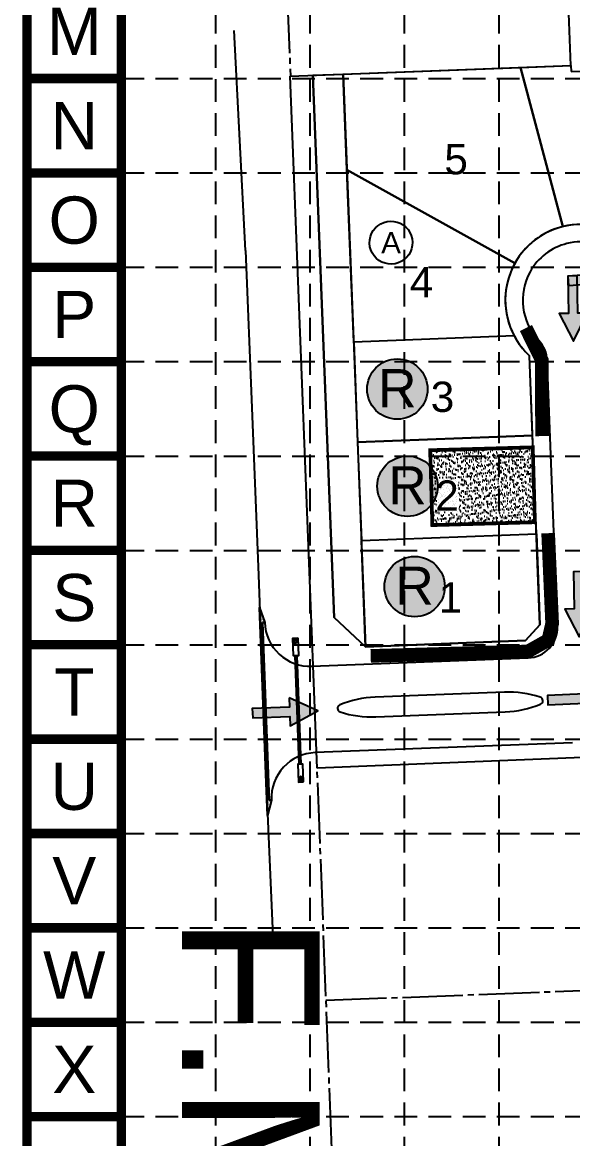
# Model space of a CAD drawing. Extents: x 6153 to 10142, y 8557 to 11052.
# Drawn here: x 6153 to 6516, y 9479 to 10215 of the extents above; entities that cross this region are included whole.
import ezdxf
from ezdxf.enums import TextEntityAlignment as Align

# ---------------------------------------------------------------- set-up
doc = ezdxf.new("R2010")
doc.units = 0
doc.header["$LTSCALE"] = 40
doc.header["$MEASUREMENT"] = 0
for name, pattern in [('ACAD_ISO02W100', [15, 12, -3]), ('ASPHALT_SMALL', [0.714, 0.6, 0.024, 0.008, 0.04, 0.018, 0.024]), ('GUARDRAIL', [0.24, 0.2, 0.04]), ('HIDDEN', [0.375, 0.25, -0.125]), ('PROPERTY_LINE', [2.36, 1, -0.08, 0.1, -0.08, 0.1, 1]), ('SOLID_OPEN_END', [200, 100, 100])]:
    doc.linetypes.add(name, pattern=pattern)
doc.layers.get('0').update_dxf_attribs({"linetype": 'CONTINUOUS'})
for name, color, linetype in [('1-BC', 6, 'GUARDRAIL'), ('1-BLOCK_NO', 6, 'CONTINUOUS'), ('1-BOUNDARY', 9, 'SOLID_OPEN_END'), ('1-COMMON_AREAS', 5, 'CONTINUOUS'), ('1-LOT_NO', 1, 'CONTINUOUS'), ('1-ROW', 6, 'SOLID_OPEN_END'), ('1-STORM', 5, 'CONTINUOUS'), ('1A-LOTS', 6, 'CONTINUOUS'), ('ADJOINERS', 6, 'PROPERTY_LINE'), ('BASE', 7, 'CONTINUOUS'), ('EROSION BLANKET', 84, 'CONTINUOUS'), ('EX-ASPHALT', 1, 'ASPHALT_SMALL'), ('GRID', 254, 'HIDDEN'), ('LEGEND', 7, 'CONTINUOUS'), ('ryland lot', 7, 'CONTINUOUS')]:
    doc.layers.add(name, color=color, linetype=linetype)
doc.styles.add('ryland', font='ARIAL.TTF', dxfattribs={"height": 25})
doc.styles.get("Standard").update_dxf_attribs({"font": 'ARIAL.TTF'})

# ---------------------------------------------------------------- blocks, each defined once
blk = doc.blocks.new('__HATCH_016')
at = {"layer": '1-BC', "color": 2, "linetype": 'Continuous'}
for p, q in [((-1.7, 8.8), (-1.69, 8.8)), ((-1.7, 7.8), (-1.69, 7.8)), ((-1.45, 8.3), (-1.44, 8.3)), ((-1.2, 7.8), (-1.19, 7.8)), ((-1.7, 6.8), (-1.69, 6.8)), ((-1.7, 5.8), (-1.69, 5.8)), ((-1.45, 7.3), (-1.44, 7.3)), ((-1.45, 6.3), (-1.44, 6.3)), ((-1.45, 5.3), (-1.44, 5.3)), ((-1.45, 4.3), (-1.44, 4.3)), ((-1.45, 3.3), (-1.44, 3.3)), ((-1.45, 2.3), (-1.44, 2.3)), ((-1.45, 1.3), (-1.44, 1.3)), ((-1.45, 0.3), (-1.44, 0.3)), ((-1.2, 6.8), (-1.19, 6.8)), ((-1.2, 5.8), (-1.19, 5.8)), ((-1.2, 4.8), (-1.19, 4.8)), ((-1.2, 3.8), (-1.19, 3.8)), ((-1.2, 2.8), (-1.19, 2.8)), ((-1.2, 1.8), (-1.19, 1.8)), ((-1.2, 0.8), (-1.19, 0.8)), ((-0.95, 6.3), (-0.94, 6.3)), ((-0.95, 5.3), (-0.94, 5.3)), ((-0.95, 4.3), (-0.94, 4.3)), ((-0.95, 3.3), (-0.94, 3.3)), ((-0.95, 2.3), (-0.94, 2.3)), ((-0.95, 1.3), (-0.94, 1.3)), ((-0.95, 0.3), (-0.94, 0.3)), ((-0.7, 5.8), (-0.69, 5.8)), ((-0.7, 4.8), (-0.69, 4.8)), ((-0.7, 3.8), (-0.69, 3.8)), ((-0.7, 2.8), (-0.69, 2.8)), ((-0.7, 1.8), (-0.69, 1.8)), ((-0.7, 0.8), (-0.69, 0.8)), ((-0.45, 5.3), (-0.44, 5.3)), ((-0.45, 4.3), (-0.44, 4.3)), ((-0.45, 3.3), (-0.44, 3.3)), ((-0.45, 2.3), (-0.44, 2.3)), ((-0.45, 1.3), (-0.44, 1.3)), ((-0.45, 0.3), (-0.44, 0.3)), ((-0.2, 4.8), (-0.19, 4.8)), ((-0.2, 3.8), (-0.19, 3.8)), ((-0.2, 2.8), (-0.19, 2.8)), ((-0.2, 1.8), (-0.19, 1.8)), ((-0.2, 0.8), (-0.19, 0.8)), ((0.05, 3.3), (0.06, 3.3)), ((0.05, 2.3), (0.06, 2.3)), ((0.05, 1.3), (0.06, 1.3)), ((0.05, 0.3), (0.06, 0.3)), ((0.3, 2.8), (0.31, 2.8)), ((0.3, 1.8), (0.31, 1.8)), ((0.3, 0.8), (0.31, 0.8)), ((0.55, 2.3), (0.56, 2.3)), ((0.55, 1.3), (0.56, 1.3)), ((0.55, 0.3), (0.56, 0.3)), ((0.8, 1.8), (0.81, 1.8)), ((0.8, 0.8), (0.81, 0.8)), ((1.05, 1.3), (1.06, 1.3)), ((1.05, 0.3), (1.06, 0.3)), ((-1.45, -0.7), (-1.44, -0.7)), ((-1.45, -1.7), (-1.44, -1.7)), ((-1.2, -0.2), (-1.19, -0.2)), ((-1.2, -1.2), (-1.19, -1.2)), ((-1.2, -2.2), (-1.19, -2.2)), ((-1.2, -3.2), (-1.19, -3.2)), ((-1.2, -4.2), (-1.19, -4.2)), ((-1.2, -5.2), (-1.19, -5.2)), ((-1.2, -6.2), (-1.19, -6.2)), ((-1.2, -7.2), (-1.19, -7.2)), ((-0.95, -0.7), (-0.94, -0.7)), ((-0.95, -1.7), (-0.94, -1.7)), ((-0.95, -2.7), (-0.94, -2.7)), ((-0.95, -3.7), (-0.94, -3.7)), ((-0.95, -4.7), (-0.94, -4.7)), ((-0.95, -5.7), (-0.94, -5.7)), ((-0.95, -6.7), (-0.94, -6.7)), ((-0.7, -0.2), (-0.69, -0.2)), ((-0.7, -1.2), (-0.69, -1.2)), ((-0.7, -2.2), (-0.69, -2.2)), ((-0.7, -3.2), (-0.69, -3.2)), ((-0.7, -4.2), (-0.69, -4.2)), ((-0.7, -5.2), (-0.69, -5.2)), ((-0.7, -6.2), (-0.69, -6.2)), ((-0.7, -7.2), (-0.69, -7.2)), ((-0.45, -0.7), (-0.44, -0.7)), ((-0.45, -1.7), (-0.44, -1.7)), ((-0.45, -2.7), (-0.44, -2.7)), ((-0.45, -3.7), (-0.44, -3.7)), ((-0.45, -4.7), (-0.44, -4.7)), ((-0.45, -5.7), (-0.44, -5.7)), ((-0.45, -6.7), (-0.44, -6.7)), ((-0.2, -0.2), (-0.19, -0.2)), ((-0.2, -1.2), (-0.19, -1.2)), ((-0.2, -2.2), (-0.19, -2.2)), ((-0.2, -3.2), (-0.19, -3.2)), ((-0.2, -4.2), (-0.19, -4.2)), ((-0.2, -5.2), (-0.19, -5.2)), ((-0.2, -6.2), (-0.19, -6.2)), ((-0.2, -7.2), (-0.19, -7.2)), ((0.05, -2.7), (0.06, -2.7)), ((0.05, -3.7), (0.06, -3.7)), ((0.05, -4.7), (0.06, -4.7)), ((0.05, -5.7), (0.06, -5.7)), ((0.05, -6.7), (0.06, -6.7)), ((-1.2, -8.2), (-1.19, -8.2)), ((-0.95, -7.7), (-0.94, -7.7)), ((-0.95, -8.7), (-0.94, -8.7)), ((-0.95, -9.7), (-0.94, -9.7)), ((-0.95, -10.7), (-0.94, -10.7)), ((-0.95, -11.7), (-0.94, -11.7)), ((-0.95, -12.7), (-0.94, -12.7)), ((-0.95, -13.7), (-0.94, -13.7)), ((-0.95, -14.7), (-0.94, -14.7)), ((-0.7, -8.2), (-0.69, -8.2)), ((-0.7, -9.2), (-0.69, -9.2)), ((-0.7, -10.2), (-0.69, -10.2)), ((-0.7, -11.2), (-0.69, -11.2)), ((-0.7, -12.2), (-0.69, -12.2)), ((-0.7, -13.2), (-0.69, -13.2)), ((-0.7, -14.2), (-0.69, -14.2)), ((-0.45, -7.7), (-0.44, -7.7)), ((-0.45, -8.7), (-0.44, -8.7)), ((-0.45, -9.7), (-0.44, -9.7)), ((-0.45, -10.7), (-0.44, -10.7)), ((-0.45, -11.7), (-0.44, -11.7)), ((-0.45, -12.7), (-0.44, -12.7)), ((-0.45, -13.7), (-0.44, -13.7)), ((-0.45, -14.7), (-0.44, -14.7)), ((-0.2, -8.2), (-0.19, -8.2)), ((-0.2, -9.2), (-0.19, -9.2)), ((-0.2, -10.2), (-0.19, -10.2)), ((-0.2, -11.2), (-0.19, -11.2)), ((-0.2, -12.2), (-0.19, -12.2)), ((-0.2, -13.2), (-0.19, -13.2)), ((-0.2, -14.2), (-0.19, -14.2)), ((0.05, -7.7), (0.06, -7.7)), ((0.05, -8.7), (0.06, -8.7)), ((0.05, -9.7), (0.06, -9.7)), ((0.05, -10.7), (0.06, -10.7)), ((0.05, -11.7), (0.06, -11.7)), ((0.05, -12.7), (0.06, -12.7)), ((0.05, -13.7), (0.06, -13.7)), ((0.05, -14.7), (0.06, -14.7)), ((0.3, -9.2), (0.31, -9.2)), ((0.3, -10.2), (0.31, -10.2)), ((0.3, -11.2), (0.31, -11.2)), ((0.3, -12.2), (0.31, -12.2)), ((0.3, -13.2), (0.31, -13.2)), ((0.3, -14.2), (0.31, -14.2)), ((-0.7, -15.2), (-0.69, -15.2)), ((-0.7, -16.2), (-0.69, -16.2)), ((-0.7, -17.2), (-0.69, -17.2)), ((-0.7, -18.2), (-0.69, -18.2)), ((-0.7, -19.2), (-0.69, -19.2)), ((-0.7, -20.2), (-0.69, -20.2)), ((-0.7, -21.2), (-0.69, -21.2)), ((-0.45, -15.7), (-0.44, -15.7)), ((-0.45, -16.7), (-0.44, -16.7)), ((-0.45, -17.7), (-0.44, -17.7)), ((-0.45, -18.7), (-0.44, -18.7)), ((-0.45, -19.7), (-0.44, -19.7)), ((-0.45, -20.7), (-0.44, -20.7)), ((-0.45, -21.7), (-0.44, -21.7)), ((-0.2, -15.2), (-0.19, -15.2)), ((-0.2, -16.2), (-0.19, -16.2)), ((-0.2, -17.2), (-0.19, -17.2)), ((-0.2, -18.2), (-0.19, -18.2)), ((-0.2, -19.2), (-0.19, -19.2)), ((-0.2, -20.2), (-0.19, -20.2)), ((-0.2, -21.2), (-0.19, -21.2)), ((0.05, -15.7), (0.06, -15.7)), ((0.05, -16.7), (0.06, -16.7)), ((0.05, -17.7), (0.06, -17.7)), ((0.05, -18.7), (0.06, -18.7)), ((0.05, -19.7), (0.06, -19.7)), ((0.05, -20.7), (0.06, -20.7)), ((0.05, -21.7), (0.06, -21.7)), ((0.3, -15.2), (0.31, -15.2)), ((0.3, -16.2), (0.31, -16.2)), ((0.3, -17.2), (0.31, -17.2)), ((0.3, -18.2), (0.31, -18.2)), ((0.3, -19.2), (0.31, -19.2)), ((0.3, -20.2), (0.31, -20.2)), ((0.3, -21.2), (0.31, -21.2)), ((0.55, -15.7), (0.56, -15.7)), ((0.55, -16.7), (0.56, -16.7)), ((0.55, -17.7), (0.56, -17.7)), ((0.55, -18.7), (0.56, -18.7)), ((0.55, -19.7), (0.56, -19.7)), ((0.55, -20.7), (0.56, -20.7)), ((0.55, -21.7), (0.56, -21.7)), ((-0.45, -22.7), (-0.44, -22.7)), ((-0.45, -23.7), (-0.44, -23.7)), ((-0.45, -24.7), (-0.44, -24.7)), ((-0.45, -25.7), (-0.44, -25.7)), ((-0.45, -26.7), (-0.44, -26.7)), ((-0.45, -27.7), (-0.44, -27.7)), ((-0.2, -22.2), (-0.19, -22.2)), ((-0.2, -23.2), (-0.19, -23.2)), ((-0.2, -24.2), (-0.19, -24.2)), ((-0.2, -25.2), (-0.19, -25.2)), ((-0.2, -26.2), (-0.19, -26.2)), ((-0.2, -27.2), (-0.19, -27.2)), ((-0.2, -28.2), (-0.19, -28.2)), ((-0.2, -29.2), (-0.19, -29.2)), ((0.05, -22.7), (0.06, -22.7)), ((0.05, -23.7), (0.06, -23.7)), ((0.05, -24.7), (0.06, -24.7)), ((0.05, -25.7), (0.06, -25.7)), ((0.05, -26.7), (0.06, -26.7)), ((0.05, -27.7), (0.06, -27.7)), ((0.05, -28.7), (0.06, -28.7)), ((0.3, -22.2), (0.31, -22.2)), ((0.3, -23.2), (0.31, -23.2)), ((0.3, -24.2), (0.31, -24.2)), ((0.3, -25.2), (0.31, -25.2)), ((0.3, -26.2), (0.31, -26.2)), ((0.3, -27.2), (0.31, -27.2)), ((0.3, -28.2), (0.31, -28.2)), ((0.3, -29.2), (0.31, -29.2)), ((0.55, -22.7), (0.56, -22.7)), ((0.55, -23.7), (0.56, -23.7)), ((0.55, -24.7), (0.56, -24.7)), ((0.55, -25.7), (0.56, -25.7)), ((0.55, -26.7), (0.56, -26.7)), ((0.55, -27.7), (0.56, -27.7)), ((0.55, -28.7), (0.56, -28.7)), ((0.8, -22.2), (0.81, -22.2)), ((0.8, -23.2), (0.81, -23.2)), ((0.8, -24.2), (0.81, -24.2)), ((0.8, -25.2), (0.81, -25.2)), ((0.8, -26.2), (0.81, -26.2)), ((0.8, -27.2), (0.81, -27.2)), ((0.8, -28.2), (0.81, -28.2)), ((0.8, -29.2), (0.81, -29.2)), ((1.05, -28.7), (1.06, -28.7)), ((-0.2, -30.2), (-0.19, -30.2)), ((-0.2, -31.2), (-0.19, -31.2)), ((-0.2, -32.2), (-0.19, -32.2)), ((-0.2, -33.2), (-0.19, -33.2)), ((-0.2, -34.2), (-0.19, -34.2)), ((0.05, -29.7), (0.06, -29.7)), ((0.05, -30.7), (0.06, -30.7)), ((0.05, -31.7), (0.06, -31.7)), ((0.05, -32.7), (0.06, -32.7)), ((0.05, -33.7), (0.06, -33.7)), ((0.05, -34.7), (0.06, -34.7)), ((0.05, -35.7), (0.06, -35.7)), ((0.05, -36.7), (0.06, -36.7)), ((0.3, -30.2), (0.31, -30.2)), ((0.3, -31.2), (0.31, -31.2)), ((0.3, -32.2), (0.31, -32.2)), ((0.3, -33.2), (0.31, -33.2)), ((0.3, -34.2), (0.31, -34.2)), ((0.3, -35.2), (0.31, -35.2)), ((0.3, -36.2), (0.31, -36.2)), ((0.55, -29.7), (0.56, -29.7)), ((0.55, -30.7), (0.56, -30.7)), ((0.55, -31.7), (0.56, -31.7)), ((0.55, -32.7), (0.56, -32.7)), ((0.55, -33.7), (0.56, -33.7)), ((0.55, -34.7), (0.56, -34.7)), ((0.55, -35.7), (0.56, -35.7)), ((0.55, -36.7), (0.56, -36.7)), ((0.8, -30.2), (0.81, -30.2)), ((0.8, -31.2), (0.81, -31.2)), ((0.8, -32.2), (0.81, -32.2)), ((0.8, -33.2), (0.81, -33.2)), ((0.8, -34.2), (0.81, -34.2)), ((0.8, -35.2), (0.81, -35.2)), ((0.8, -36.2), (0.81, -36.2)), ((1.05, -29.7), (1.06, -29.7)), ((1.05, -30.7), (1.06, -30.7)), ((1.05, -31.7), (1.06, -31.7)), ((1.05, -32.7), (1.06, -32.7)), ((1.05, -33.7), (1.06, -33.7)), ((1.05, -34.7), (1.06, -34.7)), ((1.05, -35.7), (1.06, -35.7)), ((1.05, -36.7), (1.06, -36.7)), ((1.3, -35.2), (1.31, -35.2)), ((1.3, -36.2), (1.31, -36.2)), ((0.05, -37.7), (0.06, -37.7)), ((0.05, -38.7), (0.06, -38.7)), ((0.05, -39.7), (0.06, -39.7)), ((0.05, -40.7), (0.06, -40.7)), ((0.05, -41.7), (0.06, -41.7)), ((0.3, -37.2), (0.31, -37.2)), ((0.3, -38.2), (0.31, -38.2)), ((0.3, -39.2), (0.31, -39.2)), ((0.3, -40.2), (0.31, -40.2)), ((0.3, -41.2), (0.31, -41.2)), ((0.3, -42.2), (0.31, -42.2)), ((0.3, -43.2), (0.31, -43.2)), ((0.55, -37.7), (0.56, -37.7)), ((0.55, -38.7), (0.56, -38.7)), ((0.55, -39.7), (0.56, -39.7)), ((0.55, -40.7), (0.56, -40.7)), ((0.55, -41.7), (0.56, -41.7)), ((0.55, -42.7), (0.56, -42.7)), ((0.55, -43.7), (0.56, -43.7)), ((0.8, -37.2), (0.81, -37.2)), ((0.8, -38.2), (0.81, -38.2)), ((0.8, -39.2), (0.81, -39.2)), ((0.8, -40.2), (0.81, -40.2)), ((0.8, -41.2), (0.81, -41.2)), ((0.8, -42.2), (0.81, -42.2)), ((0.8, -43.2), (0.81, -43.2)), ((1.05, -37.7), (1.06, -37.7)), ((1.05, -38.7), (1.06, -38.7)), ((1.05, -39.7), (1.06, -39.7)), ((1.05, -40.7), (1.06, -40.7)), ((1.05, -41.7), (1.06, -41.7)), ((1.05, -42.7), (1.06, -42.7)), ((1.05, -43.7), (1.06, -43.7)), ((1.3, -37.2), (1.31, -37.2)), ((1.3, -38.2), (1.31, -38.2)), ((1.3, -39.2), (1.31, -39.2)), ((1.3, -40.2), (1.31, -40.2)), ((1.3, -41.2), (1.31, -41.2)), ((1.3, -42.2), (1.31, -42.2)), ((1.3, -43.2), (1.31, -43.2)), ((1.55, -41.7), (1.56, -41.7)), ((1.55, -42.7), (1.56, -42.7)), ((1.55, -43.7), (1.56, -43.7)), ((0.3, -44.2), (0.31, -44.2)), ((0.3, -45.2), (0.31, -45.2)), ((0.3, -46.2), (0.31, -46.2)), ((0.3, -47.2), (0.31, -47.2)), ((0.3, -48.2), (0.31, -48.2)), ((0.55, -44.7), (0.56, -44.7)), ((0.55, -45.7), (0.56, -45.7)), ((0.55, -46.7), (0.56, -46.7)), ((0.55, -47.7), (0.56, -47.7)), ((0.55, -48.7), (0.56, -48.7)), ((0.55, -49.7), (0.56, -49.7)), ((0.55, -50.7), (0.56, -50.7)), ((0.8, -44.2), (0.81, -44.2)), ((0.8, -45.2), (0.81, -45.2)), ((0.8, -46.2), (0.81, -46.2)), ((0.8, -47.2), (0.81, -47.2)), ((0.8, -48.2), (0.81, -48.2)), ((0.8, -49.2), (0.81, -49.2)), ((0.8, -50.2), (0.81, -50.2)), ((0.8, -51.2), (0.81, -51.2)), ((1.05, -44.7), (1.06, -44.7)), ((1.05, -45.7), (1.06, -45.7)), ((1.05, -46.7), (1.06, -46.7)), ((1.05, -47.7), (1.06, -47.7)), ((1.05, -48.7), (1.06, -48.7)), ((1.05, -49.7), (1.06, -49.7)), ((1.05, -50.7), (1.06, -50.7)), ((1.3, -44.2), (1.31, -44.2)), ((1.3, -45.2), (1.31, -45.2)), ((1.3, -46.2), (1.31, -46.2)), ((1.3, -47.2), (1.31, -47.2)), ((1.3, -48.2), (1.31, -48.2)), ((1.3, -49.2), (1.31, -49.2)), ((1.3, -50.2), (1.31, -50.2)), ((1.3, -51.2), (1.31, -51.2)), ((1.55, -44.7), (1.56, -44.7)), ((1.55, -45.7), (1.56, -45.7)), ((1.55, -46.7), (1.56, -46.7)), ((1.55, -47.7), (1.56, -47.7)), ((1.55, -48.7), (1.56, -48.7)), ((1.55, -49.7), (1.56, -49.7)), ((1.55, -50.7), (1.56, -50.7)), ((1.8, -49.2), (1.81, -49.2)), ((1.8, -50.2), (1.81, -50.2)), ((1.8, -51.2), (1.81, -51.2)), ((0.55, -51.7), (0.56, -51.7)), ((0.55, -52.7), (0.56, -52.7)), ((0.55, -53.7), (0.56, -53.7)), ((0.55, -54.7), (0.56, -54.7)), ((0.8, -52.2), (0.81, -52.2)), ((0.8, -53.2), (0.81, -53.2)), ((0.8, -54.2), (0.81, -54.2)), ((0.8, -55.2), (0.81, -55.2)), ((0.8, -56.2), (0.81, -56.2)), ((0.8, -57.2), (0.81, -57.2)), ((0.8, -58.2), (0.81, -58.2)), ((1.05, -51.7), (1.06, -51.7)), ((1.05, -52.7), (1.06, -52.7)), ((1.05, -53.7), (1.06, -53.7)), ((1.05, -54.7), (1.06, -54.7)), ((1.05, -55.7), (1.06, -55.7)), ((1.05, -56.7), (1.06, -56.7)), ((1.05, -57.7), (1.06, -57.7)), ((1.05, -58.7), (1.06, -58.7)), ((1.3, -52.2), (1.31, -52.2)), ((1.3, -53.2), (1.31, -53.2)), ((1.3, -54.2), (1.31, -54.2)), ((1.3, -55.2), (1.31, -55.2)), ((1.3, -56.2), (1.31, -56.2)), ((1.3, -57.2), (1.31, -57.2)), ((1.3, -58.2), (1.31, -58.2)), ((1.55, -51.7), (1.56, -51.7)), ((1.55, -52.7), (1.56, -52.7)), ((1.55, -53.7), (1.56, -53.7)), ((1.55, -54.7), (1.56, -54.7)), ((1.55, -55.7), (1.56, -55.7)), ((1.55, -56.7), (1.56, -56.7)), ((1.55, -57.7), (1.56, -57.7)), ((1.55, -58.7), (1.56, -58.7)), ((1.8, -52.2), (1.81, -52.2)), ((1.8, -53.2), (1.81, -53.2)), ((1.8, -54.2), (1.81, -54.2)), ((1.8, -55.2), (1.81, -55.2)), ((1.8, -56.2), (1.81, -56.2)), ((1.8, -57.2), (1.81, -57.2)), ((1.8, -58.2), (1.81, -58.2)), ((2.05, -55.7), (2.06, -55.7)), ((2.05, -56.7), (2.06, -56.7)), ((2.05, -57.7), (2.06, -57.7)), ((2.05, -58.7), (2.06, -58.7)), ((0.8, -59.2), (0.81, -59.2)), ((0.8, -60.2), (0.81, -60.2)), ((0.8, -61.2), (0.81, -61.2)), ((1.05, -59.7), (1.06, -59.7)), ((1.05, -60.7), (1.06, -60.7)), ((1.05, -61.7), (1.06, -61.7)), ((1.05, -62.7), (1.06, -62.7)), ((1.05, -63.7), (1.06, -63.7)), ((1.05, -64.7), (1.06, -64.7)), ((1.05, -65.7), (1.06, -65.7)), ((1.3, -59.2), (1.31, -59.2)), ((1.3, -60.2), (1.31, -60.2)), ((1.3, -61.2), (1.31, -61.2)), ((1.3, -62.2), (1.31, -62.2)), ((1.3, -63.2), (1.31, -63.2)), ((1.3, -64.2), (1.31, -64.2)), ((1.3, -65.2), (1.31, -65.2)), ((1.3, -66.2), (1.31, -66.2)), ((1.55, -59.7), (1.56, -59.7)), ((1.55, -60.7), (1.56, -60.7)), ((1.55, -61.7), (1.56, -61.7)), ((1.55, -62.7), (1.56, -62.7)), ((1.55, -63.7), (1.56, -63.7)), ((1.55, -64.7), (1.56, -64.7)), ((1.55, -65.7), (1.56, -65.7)), ((1.8, -59.2), (1.81, -59.2)), ((1.8, -60.2), (1.81, -60.2)), ((1.8, -61.2), (1.81, -61.2)), ((1.8, -62.2), (1.81, -62.2)), ((1.8, -63.2), (1.81, -63.2)), ((1.8, -64.2), (1.81, -64.2)), ((1.8, -65.2), (1.81, -65.2)), ((1.8, -66.2), (1.81, -66.2)), ((2.05, -59.7), (2.06, -59.7)), ((2.05, -60.7), (2.06, -60.7)), ((2.05, -61.7), (2.06, -61.7)), ((2.05, -62.7), (2.06, -62.7)), ((2.05, -63.7), (2.06, -63.7)), ((2.05, -64.7), (2.06, -64.7)), ((2.05, -65.7), (2.06, -65.7)), ((2.3, -62.2), (2.31, -62.2)), ((2.3, -63.2), (2.31, -63.2)), ((2.3, -64.2), (2.31, -64.2)), ((2.3, -65.2), (2.31, -65.2)), ((2.3, -66.2), (2.31, -66.2)), ((1.05, -66.7), (1.06, -66.7)), ((1.05, -67.7), (1.06, -67.7)), ((1.3, -67.2), (1.31, -67.2)), ((1.3, -68.2), (1.31, -68.2)), ((1.3, -69.2), (1.31, -69.2)), ((1.3, -70.2), (1.31, -70.2)), ((1.3, -71.2), (1.31, -71.2)), ((1.3, -72.2), (1.31, -72.2)), ((1.3, -73.2), (1.31, -73.2)), ((1.55, -66.7), (1.56, -66.7)), ((1.55, -67.7), (1.56, -67.7)), ((1.55, -68.7), (1.56, -68.7)), ((1.55, -69.7), (1.56, -69.7)), ((1.55, -70.7), (1.56, -70.7)), ((1.55, -71.7), (1.56, -71.7)), ((1.55, -72.7), (1.56, -72.7)), ((1.8, -67.2), (1.81, -67.2)), ((1.8, -68.2), (1.81, -68.2)), ((1.8, -69.2), (1.81, -69.2)), ((1.8, -70.2), (1.81, -70.2)), ((1.8, -71.2), (1.81, -71.2)), ((1.8, -72.2), (1.81, -72.2)), ((1.8, -73.2), (1.81, -73.2)), ((2.05, -66.7), (2.06, -66.7)), ((2.05, -67.7), (2.06, -67.7)), ((2.05, -68.7), (2.06, -68.7)), ((2.05, -69.7), (2.06, -69.7)), ((2.05, -70.7), (2.06, -70.7)), ((2.05, -71.7), (2.06, -71.7)), ((2.05, -72.7), (2.06, -72.7)), ((2.3, -67.2), (2.31, -67.2)), ((2.3, -68.2), (2.31, -68.2)), ((2.3, -69.2), (2.31, -69.2)), ((2.3, -70.2), (2.31, -70.2)), ((2.3, -71.2), (2.31, -71.2)), ((2.3, -72.2), (2.31, -72.2)), ((2.3, -73.2), (2.31, -73.2)), ((2.55, -68.7), (2.56, -68.7)), ((2.55, -69.7), (2.56, -69.7)), ((2.55, -70.7), (2.56, -70.7)), ((2.55, -71.7), (2.56, -71.7)), ((2.55, -72.7), (2.56, -72.7)), ((1.3, -74.2), (1.31, -74.2)), ((1.55, -73.7), (1.56, -73.7)), ((1.55, -74.7), (1.56, -74.7)), ((1.55, -75.7), (1.56, -75.7)), ((1.55, -76.7), (1.56, -76.7)), ((1.55, -77.7), (1.56, -77.7)), ((1.55, -78.7), (1.56, -78.7)), ((1.55, -79.7), (1.56, -79.7)), ((1.55, -80.7), (1.56, -80.7)), ((1.8, -74.2), (1.81, -74.2)), ((1.8, -75.2), (1.81, -75.2)), ((1.8, -76.2), (1.81, -76.2)), ((1.8, -77.2), (1.81, -77.2)), ((1.8, -78.2), (1.81, -78.2)), ((1.8, -79.2), (1.81, -79.2)), ((1.8, -80.2), (1.81, -80.2)), ((2.05, -73.7), (2.06, -73.7)), ((2.05, -74.7), (2.06, -74.7)), ((2.05, -75.7), (2.06, -75.7)), ((2.05, -76.7), (2.06, -76.7)), ((2.05, -77.7), (2.06, -77.7)), ((2.05, -78.7), (2.06, -78.7)), ((2.05, -79.7), (2.06, -79.7)), ((2.05, -80.7), (2.06, -80.7)), ((2.3, -74.2), (2.31, -74.2)), ((2.3, -75.2), (2.31, -75.2)), ((2.3, -76.2), (2.31, -76.2)), ((2.3, -77.2), (2.31, -77.2)), ((2.3, -78.2), (2.31, -78.2)), ((2.3, -79.2), (2.31, -79.2)), ((2.3, -80.2), (2.31, -80.2)), ((2.55, -73.7), (2.56, -73.7)), ((2.55, -74.7), (2.56, -74.7)), ((2.55, -75.7), (2.56, -75.7)), ((2.55, -76.7), (2.56, -76.7)), ((2.55, -77.7), (2.56, -77.7)), ((2.55, -78.7), (2.56, -78.7)), ((2.55, -79.7), (2.56, -79.7)), ((2.55, -80.7), (2.56, -80.7)), ((2.8, -75.2), (2.81, -75.2)), ((2.8, -76.2), (2.81, -76.2)), ((2.8, -77.2), (2.81, -77.2)), ((2.8, -78.2), (2.81, -78.2)), ((2.8, -79.2), (2.81, -79.2)), ((2.8, -80.2), (2.81, -80.2)), ((1.8, -81.2), (1.81, -81.2)), ((1.8, -82.2), (1.81, -82.2)), ((1.8, -83.2), (1.81, -83.2)), ((1.8, -84.2), (1.81, -84.2)), ((1.8, -85.2), (1.81, -85.2)), ((1.8, -86.2), (1.81, -86.2)), ((1.8, -87.2), (1.81, -87.2)), ((1.8, -88.2), (1.81, -88.2)), ((2.05, -81.7), (2.06, -81.7)), ((2.05, -82.7), (2.06, -82.7)), ((2.05, -83.7), (2.06, -83.7)), ((2.05, -84.7), (2.06, -84.7)), ((2.05, -85.7), (2.06, -85.7)), ((2.05, -86.7), (2.06, -86.7)), ((2.05, -87.7), (2.06, -87.7)), ((2.3, -81.2), (2.31, -81.2)), ((2.3, -82.2), (2.31, -82.2)), ((2.3, -83.2), (2.31, -83.2)), ((2.3, -84.2), (2.31, -84.2)), ((2.3, -85.2), (2.31, -85.2)), ((2.3, -86.2), (2.31, -86.2)), ((2.3, -87.2), (2.31, -87.2)), ((2.3, -88.2), (2.31, -88.2)), ((2.55, -81.7), (2.56, -81.7)), ((2.55, -82.7), (2.56, -82.7)), ((2.55, -83.7), (2.56, -83.7)), ((2.55, -84.7), (2.56, -84.7)), ((2.55, -85.7), (2.56, -85.7)), ((2.55, -86.7), (2.56, -86.7)), ((2.55, -87.7), (2.56, -87.7)), ((2.8, -81.2), (2.81, -81.2)), ((2.8, -82.2), (2.81, -82.2)), ((2.8, -83.2), (2.81, -83.2)), ((2.8, -84.2), (2.81, -84.2)), ((2.8, -85.2), (2.81, -85.2)), ((2.8, -86.2), (2.81, -86.2)), ((2.8, -87.2), (2.81, -87.2)), ((2.8, -88.2), (2.81, -88.2)), ((3.05, -81.7), (3.06, -81.7)), ((3.05, -82.7), (3.06, -82.7)), ((3.05, -83.7), (3.06, -83.7)), ((3.05, -84.7), (3.06, -84.7)), ((3.05, -85.7), (3.06, -85.7)), ((3.05, -86.7), (3.06, -86.7)), ((3.05, -87.7), (3.06, -87.7)), ((2.05, -88.7), (2.06, -88.7)), ((2.05, -89.7), (2.06, -89.7)), ((2.05, -90.7), (2.06, -90.7)), ((2.05, -91.7), (2.06, -91.7)), ((2.05, -92.7), (2.06, -92.7)), ((2.05, -93.7), (2.06, -93.7)), ((2.05, -94.7), (2.06, -94.7)), ((2.3, -89.2), (2.31, -89.2)), ((2.3, -90.2), (2.31, -90.2)), ((2.3, -91.2), (2.31, -91.2)), ((2.3, -92.2), (2.31, -92.2)), ((2.3, -93.2), (2.31, -93.2)), ((2.3, -94.2), (2.31, -94.2)), ((2.3, -95.2), (2.31, -95.2)), ((2.55, -88.7), (2.56, -88.7)), ((2.55, -89.7), (2.56, -89.7)), ((2.55, -90.7), (2.56, -90.7)), ((2.55, -91.7), (2.56, -91.7)), ((2.55, -92.7), (2.56, -92.7)), ((2.55, -93.7), (2.56, -93.7)), ((2.55, -94.7), (2.56, -94.7)), ((2.55, -95.7), (2.56, -95.7)), ((2.8, -89.2), (2.81, -89.2)), ((2.8, -90.2), (2.81, -90.2)), ((2.8, -91.2), (2.81, -91.2)), ((2.8, -92.2), (2.81, -92.2)), ((2.8, -93.2), (2.81, -93.2)), ((2.8, -94.2), (2.81, -94.2)), ((2.8, -95.2), (2.81, -95.2)), ((3.05, -88.7), (3.06, -88.7)), ((3.05, -89.7), (3.06, -89.7)), ((3.05, -90.7), (3.06, -90.7)), ((3.05, -91.7), (3.06, -91.7)), ((3.05, -92.7), (3.06, -92.7)), ((3.05, -93.7), (3.06, -93.7)), ((3.05, -94.7), (3.06, -94.7)), ((3.05, -95.7), (3.06, -95.7)), ((3.3, -89.2), (3.31, -89.2)), ((3.3, -90.2), (3.31, -90.2)), ((3.3, -91.2), (3.31, -91.2)), ((3.3, -92.2), (3.31, -92.2)), ((3.3, -93.2), (3.31, -93.2)), ((3.3, -94.2), (3.31, -94.2)), ((3.3, -95.2), (3.31, -95.2)), ((3.55, -95.7), (3.56, -95.7)), ((2.3, -96.2), (2.31, -96.2)), ((2.3, -97.2), (2.31, -97.2)), ((2.3, -98.2), (2.31, -98.2)), ((2.3, -99.2), (2.31, -99.2)), ((2.3, -100.2), (2.31, -100.2)), ((2.3, -101.2), (2.31, -101.2)), ((2.55, -96.7), (2.56, -96.7)), ((2.55, -97.7), (2.56, -97.7)), ((2.55, -98.7), (2.56, -98.7)), ((2.55, -99.7), (2.56, -99.7)), ((2.55, -100.7), (2.56, -100.7)), ((2.55, -101.7), (2.56, -101.7)), ((2.55, -102.7), (2.56, -102.7)), ((2.8, -96.2), (2.81, -96.2)), ((2.8, -97.2), (2.81, -97.2)), ((2.8, -98.2), (2.81, -98.2)), ((2.8, -99.2), (2.81, -99.2)), ((2.8, -100.2), (2.81, -100.2)), ((2.8, -101.2), (2.81, -101.2)), ((2.8, -102.2), (2.81, -102.2)), ((3.05, -96.7), (3.06, -96.7)), ((3.05, -97.7), (3.06, -97.7)), ((3.05, -98.7), (3.06, -98.7)), ((3.05, -99.7), (3.06, -99.7)), ((3.05, -100.7), (3.06, -100.7)), ((3.05, -101.7), (3.06, -101.7)), ((3.05, -102.7), (3.06, -102.7)), ((3.3, -96.2), (3.31, -96.2)), ((3.3, -97.2), (3.31, -97.2)), ((3.3, -98.2), (3.31, -98.2)), ((3.3, -99.2), (3.31, -99.2)), ((3.3, -100.2), (3.31, -100.2)), ((3.3, -101.2), (3.31, -101.2)), ((3.3, -102.2), (3.31, -102.2)), ((3.55, -96.7), (3.56, -96.7)), ((3.55, -97.7), (3.56, -97.7)), ((3.55, -98.7), (3.56, -98.7)), ((3.55, -99.7), (3.56, -99.7)), ((3.55, -100.7), (3.56, -100.7)), ((3.55, -101.7), (3.56, -101.7)), ((3.55, -102.7), (3.56, -102.7)), ((3.8, -102.2), (3.81, -102.2)), ((2.55, -103.7), (2.56, -103.7)), ((2.55, -104.7), (2.56, -104.7)), ((2.55, -105.7), (2.56, -105.7)), ((2.55, -106.7), (2.56, -106.7)), ((2.55, -107.7), (2.56, -107.7)), ((2.8, -103.2), (2.81, -103.2)), ((2.8, -104.2), (2.81, -104.2)), ((2.8, -105.2), (2.81, -105.2)), ((2.8, -106.2), (2.81, -106.2)), ((2.8, -107.2), (2.81, -107.2)), ((2.8, -108.2), (2.81, -108.2)), ((2.8, -109.2), (2.81, -109.2)), ((2.8, -110.2), (2.81, -110.2)), ((3.05, -103.7), (3.06, -103.7)), ((3.05, -104.7), (3.06, -104.7)), ((3.05, -105.7), (3.06, -105.7)), ((3.05, -106.7), (3.06, -106.7)), ((3.05, -107.7), (3.06, -107.7)), ((3.05, -108.7), (3.06, -108.7)), ((3.05, -109.7), (3.06, -109.7)), ((3.3, -103.2), (3.31, -103.2)), ((3.3, -104.2), (3.31, -104.2)), ((3.3, -105.2), (3.31, -105.2)), ((3.3, -106.2), (3.31, -106.2)), ((3.3, -107.2), (3.31, -107.2)), ((3.3, -108.2), (3.31, -108.2)), ((3.3, -109.2), (3.31, -109.2)), ((3.3, -110.2), (3.31, -110.2)), ((3.55, -103.7), (3.56, -103.7)), ((3.55, -104.7), (3.56, -104.7)), ((3.55, -105.7), (3.56, -105.7)), ((3.55, -106.7), (3.56, -106.7)), ((3.55, -107.7), (3.56, -107.7)), ((3.55, -108.7), (3.56, -108.7)), ((3.55, -109.7), (3.56, -109.7)), ((3.8, -103.2), (3.81, -103.2)), ((3.8, -104.2), (3.81, -104.2)), ((3.8, -105.2), (3.81, -105.2)), ((3.8, -106.2), (3.81, -106.2)), ((3.8, -107.2), (3.81, -107.2)), ((3.8, -108.2), (3.81, -108.2)), ((3.8, -109.2), (3.81, -109.2)), ((3.8, -110.2), (3.81, -110.2)), ((4.05, -108.7), (4.06, -108.7)), ((4.05, -109.7), (4.06, -109.7)), ((2.8, -111.2), (2.81, -111.2)), ((2.8, -112.2), (2.81, -112.2)), ((2.8, -113.2), (2.81, -113.2)), ((3.05, -110.7), (3.06, -110.7)), ((3.05, -111.7), (3.06, -111.7)), ((3.05, -112.7), (3.06, -112.7)), ((3.05, -113.7), (3.06, -113.7)), ((3.05, -114.7), (3.06, -114.7)), ((3.05, -115.7), (3.06, -115.7)), ((3.05, -116.7), (3.06, -116.7)), ((3.05, -117.7), (3.06, -117.7)), ((3.3, -111.2), (3.31, -111.2)), ((3.3, -112.2), (3.31, -112.2)), ((3.3, -113.2), (3.31, -113.2)), ((3.3, -114.2), (3.31, -114.2)), ((3.3, -115.2), (3.31, -115.2)), ((3.3, -116.2), (3.31, -116.2)), ((3.3, -117.2), (3.31, -117.2)), ((3.55, -110.7), (3.56, -110.7)), ((3.55, -111.7), (3.56, -111.7)), ((3.55, -112.7), (3.56, -112.7)), ((3.55, -113.7), (3.56, -113.7)), ((3.55, -114.7), (3.56, -114.7)), ((3.55, -115.7), (3.56, -115.7)), ((3.55, -116.7), (3.56, -116.7)), ((3.55, -117.7), (3.56, -117.7)), ((3.8, -111.2), (3.81, -111.2)), ((3.8, -112.2), (3.81, -112.2)), ((3.8, -113.2), (3.81, -113.2)), ((3.8, -114.2), (3.81, -114.2)), ((3.8, -115.2), (3.81, -115.2)), ((3.8, -116.2), (3.81, -116.2)), ((3.8, -117.2), (3.81, -117.2)), ((4.05, -110.7), (4.06, -110.7)), ((4.05, -111.7), (4.06, -111.7)), ((4.05, -112.7), (4.06, -112.7)), ((4.05, -113.7), (4.06, -113.7)), ((4.05, -114.7), (4.06, -114.7)), ((4.05, -115.7), (4.06, -115.7)), ((4.05, -116.7), (4.06, -116.7)), ((4.05, -117.7), (4.06, -117.7)), ((4.3, -114.2), (4.31, -114.2)), ((4.3, -115.2), (4.31, -115.2)), ((4.3, -116.2), (4.31, -116.2)), ((4.3, -117.2), (4.31, -117.2)), ((4.55, -117.7), (4.56, -117.7)), ((4.8, -117.2), (4.81, -117.2)), ((5.05, -117.7), (5.06, -117.7)), ((5.3, -117.2), (5.31, -117.2)), ((5.55, -117.7), (5.56, -117.7)), ((5.8, -117.2), (5.81, -117.2)), ((3.05, -118.7), (3.06, -118.7)), ((3.3, -118.2), (3.31, -118.2)), ((3.3, -119.2), (3.31, -119.2)), ((3.3, -120.2), (3.31, -120.2)), ((3.3, -121.2), (3.31, -121.2)), ((3.3, -122.2), (3.31, -122.2)), ((3.3, -123.2), (3.31, -123.2)), ((3.3, -124.2), (3.31, -124.2)), ((3.55, -118.7), (3.56, -118.7)), ((3.55, -119.7), (3.56, -119.7)), ((3.55, -120.7), (3.56, -120.7)), ((3.55, -121.7), (3.56, -121.7)), ((3.55, -122.7), (3.56, -122.7)), ((3.55, -123.7), (3.56, -123.7)), ((3.55, -124.7), (3.56, -124.7)), ((3.8, -118.2), (3.81, -118.2)), ((3.8, -119.2), (3.81, -119.2)), ((3.8, -120.2), (3.81, -120.2)), ((3.8, -121.2), (3.81, -121.2)), ((3.8, -122.2), (3.81, -122.2)), ((3.8, -123.2), (3.81, -123.2)), ((3.8, -124.2), (3.81, -124.2)), ((4.05, -118.7), (4.06, -118.7)), ((4.05, -119.7), (4.06, -119.7)), ((4.05, -120.7), (4.06, -120.7)), ((4.05, -121.7), (4.06, -121.7)), ((4.05, -122.7), (4.06, -122.7)), ((4.05, -123.7), (4.06, -123.7)), ((4.3, -118.2), (4.31, -118.2)), ((4.3, -119.2), (4.31, -119.2)), ((4.3, -120.2), (4.31, -120.2)), ((4.3, -121.2), (4.31, -121.2)), ((4.3, -122.2), (4.31, -122.2)), ((4.3, -123.2), (4.31, -123.2)), ((4.55, -118.7), (4.56, -118.7)), ((4.55, -119.7), (4.56, -119.7)), ((4.55, -120.7), (4.56, -120.7)), ((4.55, -121.7), (4.56, -121.7)), ((4.8, -118.2), (4.81, -118.2)), ((4.8, -119.2), (4.81, -119.2)), ((4.8, -120.2), (4.81, -120.2)), ((4.8, -121.2), (4.81, -121.2)), ((5.05, -118.7), (5.06, -118.7)), ((5.05, -119.7), (5.06, -119.7)), ((5.3, -118.2), (5.31, -118.2)), ((5.3, -119.2), (5.31, -119.2)), ((3.55, -125.7), (3.56, -125.7)), ((3.8, -125.2), (3.81, -125.2))]:
    blk.add_line(p, q, dxfattribs=at)
blk = doc.blocks.new('RYLAND')
h = blk.add_hatch(color=81)
h.paths.add_polyline_path([(1.164, -1.048, 1), (-1.408, -1.048, 1)])
h.paths.add_polyline_path([(-1.348, -2.228), (1.104, -2.228), (1.104, 0.21), (-1.348, 0.21)], flags=25)
at = {"color": 5}
blk.add_circle((-0.122, -1.048), 1.286, dxfattribs=at)
at = {"layer": 'BASE', "color": 5, "style": 'ryland'}
blk.add_text('R', height=1.625, dxfattribs=at).set_placement((-0.122, -1.821), align=Align.CENTER)
blk = doc.blocks.new('washout')
at = {"layer": 'BASE'}
h = blk.add_hatch(dxfattribs=at)
h.set_pattern_fill('AR-SAND', color=30, scale=1.29438, style=0)
h.set_pattern_definition([(37.5, (1095.3101, -97.0785), (-0.0815373, 2.494042), [0, -1.9674576, 0, -2.200446, 0, -2.1033675]), (7.5, (1095.31, -97.0785), (2.290764, 3.652929), [0, -1.0613916, 0, -1.7733006, 0, -0.6795495]), (327.5, (1093.718, -97.0785), (4.030883, 0.007325), [0, -0.64719, 0, -2.329884, 0, -3.041793]), (317.5, (1093.718, -97.0785), (3.89107, 1.136046), [0, -0.323595, 0, -1.5273684, 0, -1.747413])])
h.paths.add_polyline_path([(44.31, 0), (44.31, 32.36), (0, 32.36), (0, 0)])
at = {"layer": 'BASE', "color": 30, "linetype": 'ACAD_ISO02W100', "const_width": 1.62}
blk.add_lwpolyline([(0, 0), (44.31, 0), (44.31, 32.36), (0, 32.36)], close=True, dxfattribs=at)
blk = doc.blocks.new('arrow')
blk.add_lwpolyline([(-67.01, -25.36), (-59.33, -25.42), (-59.57, -56.14), (-51.89, -56.2), (-51.65, -25.48), (-43.97, -25.54), (-55.3, -2.41), (-67.01, -25.36)], close=True)
at = {"color": 254}
for points in [[(-43.97, -25.54), (-67.01, -25.36), (-55.3, -2.41), (-67.01, -25.36)], [(-59.57, -56.14), (-51.89, -56.2), (-59.33, -25.42), (-51.65, -25.48)]]:
    blk.add_solid(points, dxfattribs=at)

msp = doc.modelspace()

# ---------------------------------------------------------------- linework, layer by layer
at = {"layer": '1-BC', "color": 7, "linetype": 'Continuous'}
for p, q in [((6505.7, 9816.65), (6498.95, 9992.2)), ((6311.19, 9819.2), (6312.68, 9819.26)), ((6315.15, 9713.6), (6311.19, 9819.2)), ((6343.82, 9790.41), (6486.49, 9795.9)), ((6470.81, 9773.28), (6385.45, 9769.99)), ((6385.95, 9757), (6471.31, 9760.29)), ((6515.74, 9739.98), (6345.97, 9733.45)), ((6315.65, 9702.1), (6315.15, 9713.6)), ((6317.15, 9702.16), (6315.65, 9702.1))]:
    msp.add_line(p, q, dxfattribs=at)
at = {"layer": '1-BC', "color": 7, "linetype": 'Continuous', "flags": 128}
msp.add_lwpolyline([(6311.19, 9819.2), (6315.15, 9713.6), (6315.65, 9702.1), (6317.15, 9702.16), (6314.59, 9692.04), (6313.65, 9713.54), (6309.31, 9829.14), (6312.68, 9819.26), (6311.19, 9819.2)], close=True, dxfattribs=at)
at = {"layer": '1-BC', "color": 7, "linetype": 'Continuous'}
for centre, radius, start, end in [((6521.29, 10031.81), 38.5, 104.02838, 150.88576), ((6521.29, 10031.81), 38.5, 50.73214, 104.02838), ((6521.29, 10031.81), 38.5, 150.88576, 223.6537), ((6478.96, 9991.43), 20, 2.20444, 43.6537), ((6342.66, 9820.39), 30, 182.14926, 272.20444), ((6485.72, 9815.89), 20, 272.20444, 2.20444), ((6388.06, 9702.04), 68, 92.20444, 112.3316), ((6473.42, 9705.33), 68, 72.07729, 92.20444), ((6493.58, 9767.65), 2.5, 292.3316, 72.07729), ((6363.18, 9762.63), 2.5, 112.3316, 252.07729), ((6468.69, 9828.24), 68, 272.20444, 292.3316), ((6383.33, 9824.95), 68, 252.07729, 272.20444), ((6347.12, 9703.47), 30, 92.20444, 182.5022)]:
    msp.add_arc(centre, radius, start, end, dxfattribs=at)
at = {"layer": '1-BLOCK_NO', "color": 7, "linetype": 'Continuous', "flags": 128}
msp.add_lwpolyline([(6387.34, 10080.92), (6389.2, 10082.13), (6391.23, 10083.04), (6393.37, 10083.62), (6395.58, 10083.86), (6397.79, 10083.75), (6399.97, 10083.29), (6402.04, 10082.5), (6403.97, 10081.4), (6405.7, 10080.01), (6407.19, 10078.36), (6408.4, 10076.5), (6409.31, 10074.48), (6409.89, 10072.33), (6410.13, 10070.13), (6410.02, 10067.91), (6409.56, 10065.74), (6408.77, 10063.66), (6407.67, 10061.74), (6406.28, 10060.01), (6404.63, 10058.52), (6402.77, 10057.3), (6400.75, 10056.39), (6398.6, 10055.81), (6396.4, 10055.58), (6394.18, 10055.68), (6392.01, 10056.14), (6389.93, 10056.93), (6388.01, 10058.03), (6386.28, 10059.43), (6384.79, 10061.07), (6383.57, 10062.93), (6382.66, 10064.96), (6382.08, 10067.1), (6381.84, 10069.31), (6381.95, 10071.52), (6382.41, 10073.7), (6383.2, 10075.77), (6384.3, 10077.7), (6385.7, 10079.43), (6387.34, 10080.92)], close=True, dxfattribs=at)
at = {"layer": '1-BOUNDARY', "color": 7, "linetype": 'SOLID_OPEN_END'}
for p, q in [((6514.84, 10182.61), (7141.77, 10207.38)), ((6329.48, 10179.61), (6514.51, 10186.53)), ((6514.51, 10186.53), (6514.84, 10182.61)), ((6347.29, 9723.12), (6329.48, 10179.61)), ((6633.46, 9734.8), (6347.29, 9723.12))]:
    msp.add_line(p, q, dxfattribs=at)
at = {"layer": '1-COMMON_AREAS', "color": 7, "linetype": 'Continuous'}
for p, q in [((6344.47, 10180.17), (6364.46, 10180.92)), ((6358.43, 9822.44), (6344.47, 10180.17)), ((6364.46, 10180.92), (6379.19, 9803.28)), ((6379.19, 9803.28), (6358.43, 9822.44))]:
    msp.add_line(p, q, dxfattribs=at)
at = {"layer": '1-ROW', "color": 7, "linetype": 'SOLID_OPEN_END'}
for p, q in [((6344.47, 10180.17), (6358.43, 9822.44)), ((6494.16, 9817.71), (6487.33, 9995.11)), ((6358.43, 9822.44), (6379.19, 9803.28)), ((6484.55, 9807.33), (6494.16, 9817.71)), ((6379.19, 9803.28), (6484.55, 9807.33))]:
    msp.add_line(p, q, dxfattribs=at)
msp.add_arc((6521.29, 10031.81), 50, 47.16986, 227.21597, dxfattribs=at)
at = {"layer": '1-STORM', "color": 5, "linetype": 'Continuous', "flags": 128}
for points in [[(6334.53, 9809.06), (6334.98, 9797.3), (6331.73, 9797.17), (6331.28, 9808.94), (6334.53, 9809.06)], [(6332.6, 9805.8), (6332.49, 9806.27), (6332.42, 9806.83), (6332.4, 9807.43), (6332.43, 9807.99), (6332.51, 9808.47), (6332.65, 9808.79), (6332.82, 9808.96), (6333, 9808.96), (6333.18, 9808.81), (6333.34, 9808.5), (6333.46, 9808.03), (6333.53, 9807.47), (6333.55, 9806.87), (6333.52, 9806.3), (6333.43, 9805.83), (6333.3, 9805.51), (6333.13, 9805.34), (6332.94, 9805.33), (6332.76, 9805.49), (6332.6, 9805.8)], [(6338.18, 9714.13), (6337.73, 9725.9), (6334.48, 9725.78), (6334.93, 9714.01), (6338.18, 9714.13)], [(6336.01, 9717.24), (6335.93, 9716.77), (6335.9, 9716.2), (6335.93, 9715.6), (6336, 9715.04), (6336.12, 9714.58), (6336.28, 9714.26), (6336.47, 9714.11), (6336.65, 9714.12), (6336.82, 9714.29), (6336.96, 9714.61), (6337.04, 9715.08), (6337.06, 9715.65), (6337.04, 9716.25), (6336.96, 9716.81), (6336.84, 9717.28), (6336.68, 9717.59), (6336.5, 9717.74), (6336.31, 9717.73), (6336.14, 9717.57), (6336.01, 9717.24)]]:
    msp.add_lwpolyline(points, close=True, dxfattribs=at)
for points in [[(6335.48, 9725.81), (6332.73, 9797.21)], [(6336.73, 9725.86), (6333.98, 9797.26)]]:
    msp.add_lwpolyline(points, dxfattribs=at)
at = {"layer": '1A-LOTS', "color": 7, "linetype": 'Continuous'}
for p, q in [((6364.46, 10180.92), (6481.39, 10185.29)), ((6481.39, 10185.29), (6514.51, 10186.53)), ((6509.17, 10080.32), (6481.39, 10185.29)), ((6481.39, 10185.29), (6509.17, 10080.32)), ((6514.51, 10186.53), (6514.84, 10182.61)), ((6514.84, 10182.61), (6563.72, 10184.54)), ((6366.92, 10117.78), (6364.46, 10180.92)), ((6371.36, 10004.13), (6366.92, 10117.78)), ((6366.92, 10117.78), (6477.61, 10056.14)), ((6477.61, 10056.14), (6366.92, 10117.78)), ((6477.21, 10008.2), (6371.36, 10004.13)), ((6477.21, 10008.2), (6371.36, 10004.13)), ((6371.36, 10004.13), (6373.93, 9938.18)), ((6489.35, 9942.62), (6487.33, 9995.11)), ((6373.93, 9938.18), (6489.35, 9942.62)), ((6489.35, 9942.62), (6373.93, 9938.18)), ((6491.85, 9877.67), (6489.35, 9942.62)), ((6373.93, 9938.18), (6376.46, 9873.23)), ((6376.46, 9873.23), (6491.85, 9877.67)), ((6376.46, 9873.23), (6491.85, 9877.67)), ((6379.19, 9803.28), (6376.46, 9873.23)), ((6491.85, 9877.67), (6494.16, 9817.71)), ((6494.16, 9817.71), (6484.55, 9807.33)), ((6484.55, 9807.33), (6379.19, 9803.28))]:
    msp.add_line(p, q, dxfattribs=at)
for start, end in [(104.02838, 150.88576), (47.16986, 104.02838), (150.88576, 208.17694), (208.17694, 227.21597)]:
    msp.add_arc((6521.29, 10031.81), 50, start, end, dxfattribs=at)
at = {"layer": 'ADJOINERS', "color": 7, "linetype": 'PROPERTY_LINE', "flags": 128}
for points in [[(6514.51, 10186.53), (6508.95, 10332.62)], [(6327.51, 10234.74), (6329.62, 10179.52)], [(6378.18, 8918.12), (6347.29, 9723.12)], [(6353.07, 9570.1), (6639.44, 9581.12)]]:
    msp.add_lwpolyline(points, dxfattribs=at)
at = {"layer": 'BASE', "const_width": 6.22}
for points in [[(6155.99, 8559.9), (10138.96, 8559.9), (10138.96, 11049.25), (6155.99, 11049.25)], [(6218.22, 8622.13), (10076.73, 8622.13), (10076.73, 10987.02), (6218.22, 10987.02)]]:
    msp.add_lwpolyline(points, close=True, dxfattribs=at)
for points in [[(6218.22, 10177.98), (6155.99, 10177.98)], [(6218.22, 10115.74), (6155.99, 10115.74)], [(6218.22, 10053.51), (6155.99, 10053.51)], [(6218.22, 9991.28), (6155.99, 9991.28)], [(6218.22, 9929.04), (6155.99, 9929.04)], [(6218.22, 9866.81), (6155.99, 9866.81)], [(6218.22, 9804.57), (6155.99, 9804.57)], [(6218.22, 9742.34), (6155.99, 9742.34)], [(6218.22, 9680.11), (6155.99, 9680.11)], [(6218.22, 9617.87), (6155.99, 9617.87)], [(6218.22, 9555.64), (6155.99, 9555.64)], [(6218.22, 9493.4), (6155.99, 9493.4)]]:
    msp.add_lwpolyline(points, dxfattribs=at)
at = {"layer": 'EROSION BLANKET', "linetype": 'Continuous', "const_width": 9, "flags": 128}
msp.add_lwpolyline([(6495.57, 9942.14), (6495.36, 9992.32), (6484.93, 10013.44)], dxfattribs=at)
at = {"layer": 'EROSION BLANKET', "color": 84, "linetype": 'Continuous', "const_width": 9, "flags": 128}
msp.add_lwpolyline([(6382.56, 9797.21), (6486.26, 9800.14), (6499.7, 9807.7), (6502.22, 9818.6), (6499.57, 9878.15)], dxfattribs=at)
at = {"layer": 'EX-ASPHALT', "color": 7, "linetype": 'ASPHALT_SMALL', "flags": 128}
for points in [[(6300.12, 10064.62), (6292.61, 10209.6)], [(6300.12, 10064.62), (6304.14, 9960.86), (6308.51, 9850.5), (6313.65, 9713.54), (6318.29, 9607.36)]]:
    msp.add_lwpolyline(points, dxfattribs=at)
at = {"layer": 'GRID', "color": 252, "linetype": 'HIDDEN', "ltscale": 1.5}
for p, q in [((6280.25, 10987.61), (6280.25, 8808.56)), ((6342.48, 10987.61), (6342.48, 8808.56)), ((6404.72, 10987.61), (6404.72, 8808.56)), ((6466.95, 10987.61), (6466.95, 8808.56)), ((6218.22, 10177.98), (10076.73, 10177.98)), ((6218.22, 10115.74), (10076.73, 10115.74)), ((6218.22, 10053.51), (10076.73, 10053.51)), ((6218.22, 9991.28), (10076.73, 9991.28)), ((6218.22, 9929.04), (10076.73, 9929.04)), ((6218.22, 9866.81), (10076.73, 9866.81)), ((6218.22, 9804.57), (10076.73, 9804.57)), ((6218.22, 9742.34), (10076.73, 9742.34)), ((6218.22, 9680.11), (10076.73, 9680.11)), ((6218.22, 9617.87), (10076.73, 9617.87)), ((6218.22, 9555.64), (10076.73, 9555.64)), ((6218.22, 9493.4), (10076.73, 9493.4))]:
    msp.add_line(p, q, dxfattribs=at)

# ---------------------------------------------------------------- block references
at = {"linetype": 'Continuous', "yscale": 0.7999999999992724, "zscale": 0.8}
for p, xscale, rotation in [((6561, 10003.6), 0.800000000000692, 274.5248598653619), ((6472.11, 10001.79), 0.8000000000002461, 181.3069257431233), ((6475.89, 9806.84), 0.8000000000002461, 181.3069257431233), ((6546.23, 9725.63), 0.8000000000011123, 272.6171626010555), ((6351.57, 9716.93), 0.8000000000011123, 272.6171626010555)]:
    msp.add_blockref('arrow', p, dxfattribs=dict(at, xscale=xscale, rotation=rotation))
at = {"color": 7, "xscale": 15.4749784294454, "yscale": 15.4749784294454, "zscale": 15.47497842944576}
for p in [(6408.72, 9925.34), (6413.42, 9859.13)]:
    msp.add_blockref('RYLAND', p, dxfattribs=at)
at = {"layer": '1-BC', "color": 7, "linetype": 'Continuous'}
msp.add_blockref('__HATCH_016', (6311.19, 9819.2), dxfattribs=at)
at = {"layer": 'LEGEND', "xscale": 1.526396978343591, "yscale": 1.526396978342746, "zscale": 1.52639697834175, "rotation": 1.61800181052218}
msp.add_blockref('washout', (6423.22, 9883.48), dxfattribs=at)
at = {"layer": 'ryland lot', "color": 7, "xscale": 15.4749784294454, "yscale": 15.4749784294454, "zscale": 15.47497842944576}
msp.add_blockref('RYLAND', (6402.01, 9989.39), dxfattribs=at)

# ---------------------------------------------------------------- texts
at = {"layer": '1-BLOCK_NO', "color": 7, "linetype": 'Continuous'}
msp.add_text('A', height=14, dxfattribs=at).set_placement((6395.99, 10069.72), align=Align.MIDDLE_CENTER)
at = {"layer": '1-LOT_NO', "color": 7, "linetype": 'Continuous'}
for s, p in [('5', (6438.88, 10124.79)), ('4', (6416.07, 10043.67)), ('3', (6429.91, 9968.11)), ('2', (6432.89, 9902.92)), ('1', (6435.14, 9835.66))]:
    msp.add_text(s, height=20, dxfattribs=at).set_placement(p, align=Align.MIDDLE_CENTER)
at = {"layer": 'BASE'}
for s, p in [('M', (6187.11, 10209.09)), ('N', (6187.11, 10146.86)), ('O', (6187.11, 10084.63)), ('P', (6187.11, 10022.39)), ('Q', (6187.11, 9960.16)), ('R', (6187.11, 9897.92)), ('S', (6187.11, 9835.69)), ('T', (6187.11, 9773.46)), ('U', (6187.11, 9711.22)), ('V', (6187.11, 9648.99)), ('W', (6187.11, 9586.75)), ('X', (6187.11, 9524.52))]:
    msp.add_text(s, height=31.12, dxfattribs=at).set_placement(p, align=Align.MIDDLE_CENTER)
at = {"layer": 'BASE', "color": 7}
msp.add_text('F.M.  544', height=90.658, rotation=270, dxfattribs=at).set_placement((6258.2, 9358.58), align=Align.CENTER)

doc.saveas('drawing.dxf')
